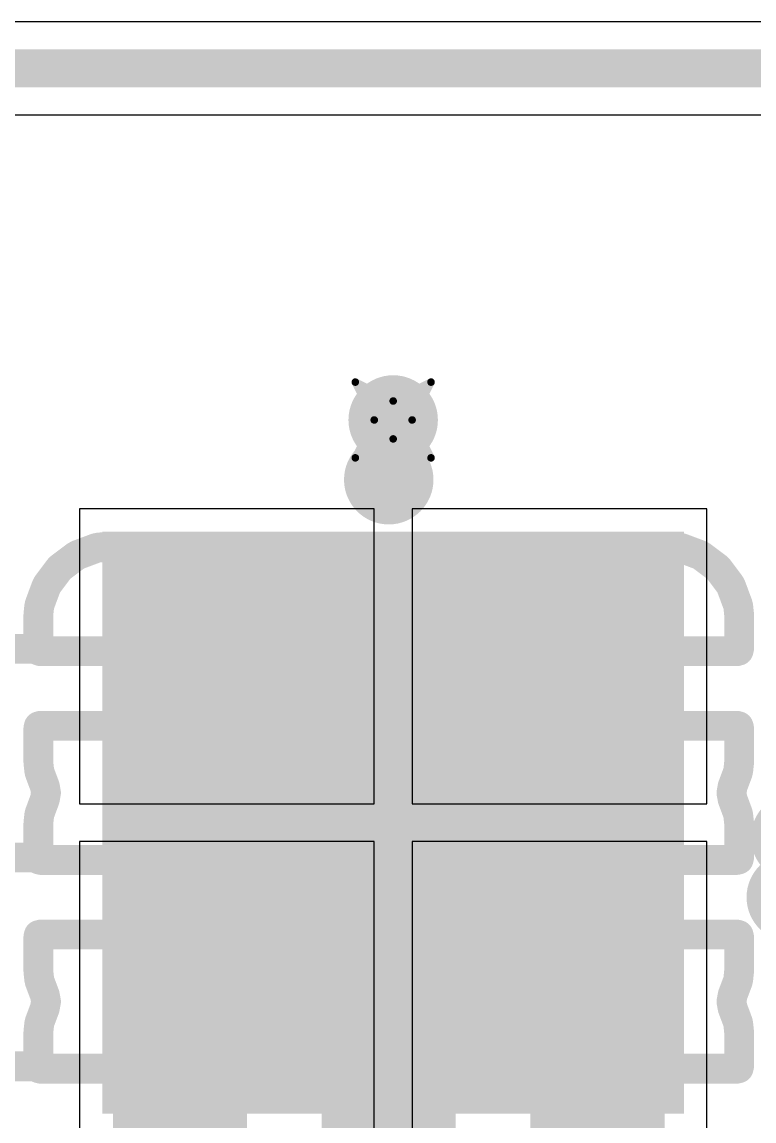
# Model space of a CAD drawing. Header units: inches. Extents: x 0 to 12.4, y -0.6 to 2.2.
# Drawn here: x 1.8924 to 2.0857, y 1.5361 to 1.8262 of the extents above; entities that cross this region are included whole.
import ezdxf

# ---------------------------------------------------------------- set-up
doc = ezdxf.new("R2010")
doc.units = ezdxf.units.IN
doc.header["$MEASUREMENT"] = 0
for name, color, linetype in [('Bottom Layer', 5, 'Continuous'), ('Dimension', 6, 'Continuous'), ('Drill Drawing', 1, 'Continuous'), ('Top Layer', 1, 'Continuous'), ('Top Paste', 8, 'Continuous'), ('Top Solder', 216, 'Continuous'), ('Via Holes', 16, 'Continuous')]:
    doc.layers.add(name, color=color, linetype=linetype)

# ---------------------------------------------------------------- blocks, each defined once
blk = doc.blocks.new('41_SMD_UFL_M______17')
at = {"layer": 'Top Layer'}
blk.add_hatch(color=1, dxfattribs=at).paths.add_polyline_path([(-0.13189, 0.12244), (0.01378, 0.12244), (0.01378, -0.02323), (-0.13189, -0.02323)])
at = {"layer": 'Top Paste'}
blk.add_hatch(color=8, dxfattribs=at).paths.add_polyline_path([(-0.13189, 0.12244), (0.01378, 0.12244), (0.01378, -0.02323), (-0.13189, -0.02323)])
at = {"layer": 'Top Solder'}
blk.add_hatch(color=216, dxfattribs=at).paths.add_polyline_path([(-0.13589, 0.12644), (0.01778, 0.12644), (0.01778, -0.02723), (-0.13589, -0.02723)])

msp = doc.modelspace()

# ---------------------------------------------------------------- hatches: boundary and pattern name
at = {"layer": 'Bottom Layer'}
h = msp.add_hatch(color=5, dxfattribs=at)
edge = h.paths.add_edge_path()
edge.add_arc((1.99044, 1.72116), 0.01181, 0, 360)
h = msp.add_hatch(color=5, dxfattribs=at)
edge = h.paths.add_edge_path()
edge.add_arc((2.09674, 1.61092), 0.01181, 0, 360)
at = {"layer": 'Dimension'}
h = msp.add_hatch(color=6, dxfattribs=at)
edge = h.paths.add_edge_path()
edge.add_arc((1.98927, 1.70539), 0.01181, 0, 360)
for points in [[(1.91643, 1.66799), (1.95186, 1.66799), (1.95186, 1.63256), (1.91643, 1.63256)], [(1.97155, 1.66799), (2.00698, 1.66799), (2.00698, 1.63256), (1.97155, 1.63256)], [(2.02667, 1.66799), (2.0621, 1.66799), (2.0621, 1.63256), (2.02667, 1.63256)], [(1.91643, 1.61287), (1.95186, 1.61287), (1.95186, 1.57744), (1.91643, 1.57744)], [(1.97155, 1.61287), (2.00698, 1.61287), (2.00698, 1.57744), (1.97155, 1.57744)], [(2.02667, 1.61287), (2.0621, 1.61287), (2.0621, 1.57744), (2.02667, 1.57744)], [(1.91643, 1.55775), (1.95186, 1.55775), (1.95186, 1.52232), (1.91643, 1.52232)], [(1.97155, 1.55775), (2.00698, 1.55775), (2.00698, 1.52232), (1.97155, 1.52232)], [(2.02667, 1.55775), (2.0621, 1.55775), (2.0621, 1.52232), (2.02667, 1.52232)], [(2.02667, 1.55775), (2.0621, 1.55775), (2.0621, 1.52232), (2.02667, 1.52232)]]:
    msp.add_hatch(color=6, dxfattribs=at).paths.add_polyline_path(points)
h = msp.add_hatch(color=6, dxfattribs=at)
edge = h.paths.add_edge_path()
edge.add_arc((2.09557, 1.59515), 0.01181, 0, 360)
at = {"layer": 'Top Layer'}
h = msp.add_hatch(color=1, dxfattribs=at)
edge = h.paths.add_edge_path()
edge.add_arc((1.99044, 1.72116), 0.01181, 0, 360)
h = msp.add_hatch(color=1, dxfattribs=at)
edge = h.paths.add_edge_path()
edge.add_arc((2.09674, 1.61092), 0.01181, 0, 360)
at = {"layer": 'Via Holes'}
h = msp.add_hatch(color=7, dxfattribs=at)
edge = h.paths.add_edge_path()
edge.add_arc((1.99044, 1.72116), 0.00591, 0, 360)

# ---------------------------------------------------------------- linework, layer by layer
at = {"layer": 'Bottom Layer'}
for p, q in [((2.137, 1.82624), (1.77137, 1.82624)), ((1.77137, 1.80176), (2.13193, 1.80176))]:
    msp.add_line(p, q, dxfattribs=at)
at = {"layer": 'Bottom Layer', "const_width": 0.01}
msp.add_lwpolyline([(1.757, 1.814), (2.137, 1.814)], dxfattribs=at)
at = {"layer": 'Dimension', "const_width": 0.00787}
for points in [[(1.90265, 1.68226), (1.90662, 1.68523)], [(1.90662, 1.68523), (1.90723, 1.68557)], [(1.90723, 1.68557), (1.91192, 1.68732)], [(1.91192, 1.68732), (1.91251, 1.68745)], [(1.91251, 1.68745), (1.91442, 1.68766)], [(1.91442, 1.68766), (1.91468, 1.68767)], [(1.91468, 1.68767), (1.92366, 1.68767)], [(1.92366, 1.68767), (1.92417, 1.68754)], [(1.92417, 1.68754), (1.92431, 1.68703)], [(1.92431, 1.66076), (1.92431, 1.68703)], [(1.94399, 1.68703), (1.94413, 1.68754)], [(1.94399, 1.66076), (1.94399, 1.68703)], [(1.94413, 1.68754), (1.94463, 1.68767)], [(1.94463, 1.68767), (1.95362, 1.68767)], [(1.95362, 1.68767), (1.95388, 1.68766)], [(1.95388, 1.68766), (1.95579, 1.68745)], [(1.95579, 1.68745), (1.95638, 1.68731)], [(1.95638, 1.68731), (1.96, 1.68596)], [(1.96, 1.68596), (1.96171, 1.68566)], [(1.96171, 1.68566), (1.96341, 1.68596)], [(1.96341, 1.68596), (1.96704, 1.68731)], [(1.96704, 1.68731), (1.96763, 1.68745)], [(1.96763, 1.68745), (1.96954, 1.68766)], [(1.96954, 1.68766), (1.9698, 1.68767)], [(1.9698, 1.68767), (1.97878, 1.68767)], [(1.97878, 1.68767), (1.97929, 1.68754)], [(1.97929, 1.68754), (1.97942, 1.68703)], [(1.97942, 1.66076), (1.97942, 1.68703)], [(1.99911, 1.68703), (1.99924, 1.68754)], [(1.99911, 1.66076), (1.99911, 1.68703)], [(1.99924, 1.68754), (1.99975, 1.68767)], [(1.99975, 1.68767), (2.00874, 1.68767)], [(2.00874, 1.68767), (2.00899, 1.68766)], [(2.00899, 1.68766), (2.01091, 1.68745)], [(2.01091, 1.68745), (2.0115, 1.68731)], [(2.0115, 1.68731), (2.01512, 1.68596)], [(2.01512, 1.68596), (2.01682, 1.68566)], [(2.01682, 1.68566), (2.01853, 1.68596)], [(2.01853, 1.68596), (2.02215, 1.68731)], [(2.02215, 1.68731), (2.02274, 1.68745)], [(2.02274, 1.68745), (2.02466, 1.68766)], [(2.02466, 1.68766), (2.02491, 1.68767)], [(2.02491, 1.68767), (2.0339, 1.68767)], [(2.0339, 1.68767), (2.03441, 1.68754)], [(2.03441, 1.68754), (2.03454, 1.68703)], [(2.03454, 1.66076), (2.03454, 1.68703)], [(2.05423, 1.68703), (2.05436, 1.68754)], [(2.05423, 1.66076), (2.05423, 1.68703)], [(2.05436, 1.68754), (2.05487, 1.68767)], [(2.05487, 1.68767), (2.06385, 1.68767)], [(2.06385, 1.68767), (2.06411, 1.68766)], [(2.06411, 1.68766), (2.06602, 1.68745)], [(2.06602, 1.68745), (2.06661, 1.68732)], [(2.06661, 1.68732), (2.0713, 1.68557)], [(2.0713, 1.68557), (2.07191, 1.68523)], [(2.07191, 1.68523), (2.07588, 1.68226)], [(1.90216, 1.68177), (1.90265, 1.68226)], [(2.07588, 1.68226), (2.07637, 1.68177)], [(1.89919, 1.6778), (1.90216, 1.68177)], [(2.07637, 1.68177), (2.07935, 1.6778)], [(1.8971, 1.6725), (1.89885, 1.67719)], [(1.89885, 1.67719), (1.89919, 1.6778)], [(2.07935, 1.6778), (2.07968, 1.67719)], [(2.07968, 1.67719), (2.08143, 1.6725)], [(1.89676, 1.67), (1.89697, 1.67191)], [(1.89697, 1.67191), (1.8971, 1.6725)], [(2.08143, 1.6725), (2.08157, 1.67191)], [(2.08157, 1.67191), (2.08177, 1.67)], [(1.89675, 1.66974), (1.89676, 1.67)], [(1.89675, 1.66076), (1.89675, 1.66974)], [(2.08177, 1.67), (2.08179, 1.66974)], [(2.08179, 1.66076), (2.08179, 1.66974)], [(1.85149, 1.66076), (1.89675, 1.66076)], [(1.85149, 1.66076), (1.89675, 1.66076)], [(1.89675, 1.66076), (1.89688, 1.66025)], [(1.89688, 1.66025), (1.89739, 1.66011)], [(1.89739, 1.66011), (1.92366, 1.66011)], [(1.92366, 1.66011), (1.92417, 1.66025)], [(1.92417, 1.66025), (1.92431, 1.66076)], [(1.92431, 1.66076), (1.94399, 1.66076)], [(1.92431, 1.66076), (1.94399, 1.66076)], [(1.94399, 1.66076), (1.94413, 1.66025)], [(1.94413, 1.66025), (1.94463, 1.66011)], [(1.94463, 1.66011), (1.97878, 1.66011)], [(1.97878, 1.66011), (1.97929, 1.66025)], [(1.97929, 1.66025), (1.97942, 1.66076)], [(1.97942, 1.66076), (1.99911, 1.66076)], [(1.97942, 1.66076), (1.99911, 1.66076)], [(1.99911, 1.66076), (1.99924, 1.66025)], [(1.99924, 1.66025), (1.99975, 1.66011)], [(1.99975, 1.66011), (2.0339, 1.66011)], [(2.0339, 1.66011), (2.03441, 1.66025)], [(2.03441, 1.66025), (2.03454, 1.66076)], [(2.03454, 1.66076), (2.05423, 1.66076)], [(2.03454, 1.66076), (2.05423, 1.66076)], [(2.05423, 1.66076), (2.05436, 1.66025)], [(2.05436, 1.66025), (2.05487, 1.66011)], [(2.05487, 1.66011), (2.08114, 1.66011)], [(2.08114, 1.66011), (2.08165, 1.66025)], [(2.08165, 1.66025), (2.08179, 1.66076)], [(1.89675, 1.63979), (1.89688, 1.64029)], [(1.89675, 1.6308), (1.89675, 1.63979)], [(1.89688, 1.64029), (1.89739, 1.64043)], [(1.89739, 1.64043), (1.92366, 1.64043)], [(1.92366, 1.64043), (1.92417, 1.64029)], [(1.92417, 1.64029), (1.92431, 1.63979)], [(1.92431, 1.60564), (1.92431, 1.63979)], [(1.94399, 1.63979), (1.94413, 1.64029)], [(1.94399, 1.60564), (1.94399, 1.63979)], [(1.94413, 1.64029), (1.94463, 1.64043)], [(1.94463, 1.64043), (1.97878, 1.64043)], [(1.97878, 1.64043), (1.97929, 1.64029)], [(1.97929, 1.64029), (1.97942, 1.63979)], [(1.97942, 1.60564), (1.97942, 1.63979)], [(1.99911, 1.63979), (1.99924, 1.64029)], [(1.99911, 1.60564), (1.99911, 1.63979)], [(1.99924, 1.64029), (1.99975, 1.64043)], [(1.99975, 1.64043), (2.0339, 1.64043)], [(2.0339, 1.64043), (2.03441, 1.64029)], [(2.03441, 1.64029), (2.03454, 1.63979)], [(2.03454, 1.60564), (2.03454, 1.63979)], [(2.05423, 1.63979), (2.05436, 1.64029)], [(2.05423, 1.60564), (2.05423, 1.63979)], [(2.05436, 1.64029), (2.05487, 1.64043)], [(2.05487, 1.64043), (2.08114, 1.64043)], [(2.08114, 1.64043), (2.08165, 1.64029)], [(2.08165, 1.64029), (2.08179, 1.63979)], [(2.08179, 1.6308), (2.08179, 1.63979)], [(1.89675, 1.6308), (1.89676, 1.63054)], [(1.89676, 1.63054), (1.89697, 1.62863)], [(2.08157, 1.62863), (2.08177, 1.63054)], [(2.08177, 1.63054), (2.08179, 1.6308)], [(1.89697, 1.62863), (1.8971, 1.62804)], [(1.8971, 1.62804), (1.89846, 1.62442)], [(2.08008, 1.62442), (2.08143, 1.62804)], [(2.08143, 1.62804), (2.08157, 1.62863)], [(1.89846, 1.62442), (1.89876, 1.62271)], [(2.07977, 1.62271), (2.08008, 1.62442)], [(1.89711, 1.61738), (1.89846, 1.62101)], [(1.89846, 1.62101), (1.89876, 1.62271)], [(2.07977, 1.62271), (2.08008, 1.62101)], [(2.08008, 1.62101), (2.08143, 1.61738)], [(1.89676, 1.61488), (1.89697, 1.61679)], [(1.89697, 1.61679), (1.89711, 1.61738)], [(2.08143, 1.61738), (2.08157, 1.61679)], [(2.08157, 1.61679), (2.08177, 1.61488)], [(1.89675, 1.61462), (1.89676, 1.61488)], [(1.89675, 1.60564), (1.89675, 1.61462)], [(2.08177, 1.61488), (2.08179, 1.61462)], [(2.08179, 1.60564), (2.08179, 1.61462)], [(1.85149, 1.60564), (1.89675, 1.60564)], [(1.85149, 1.60564), (1.89675, 1.60564)], [(1.89675, 1.60564), (1.89688, 1.60513)], [(1.89688, 1.60513), (1.89739, 1.605)], [(1.89739, 1.605), (1.92366, 1.605)], [(1.92366, 1.605), (1.92417, 1.60513)], [(1.92417, 1.60513), (1.92431, 1.60564)], [(1.92431, 1.60564), (1.94399, 1.60564)], [(1.92431, 1.60564), (1.94399, 1.60564)], [(1.94399, 1.60564), (1.94413, 1.60513)], [(1.94413, 1.60513), (1.94463, 1.605)], [(1.94463, 1.605), (1.97878, 1.605)], [(1.97878, 1.605), (1.97929, 1.60513)], [(1.97929, 1.60513), (1.97942, 1.60564)], [(1.97942, 1.60564), (1.99911, 1.60564)], [(1.97942, 1.60564), (1.99911, 1.60564)], [(1.99911, 1.60564), (1.99924, 1.60513)], [(1.99924, 1.60513), (1.99975, 1.605)], [(1.99975, 1.605), (2.0339, 1.605)], [(2.0339, 1.605), (2.03441, 1.60513)], [(2.03441, 1.60513), (2.03454, 1.60564)], [(2.03454, 1.60564), (2.05423, 1.60564)], [(2.03454, 1.60564), (2.05423, 1.60564)], [(2.05423, 1.60564), (2.05436, 1.60513)], [(2.05436, 1.60513), (2.05487, 1.605)], [(2.05487, 1.605), (2.08114, 1.605)], [(2.08114, 1.605), (2.08165, 1.60513)], [(2.08165, 1.60513), (2.08179, 1.60564)], [(1.89675, 1.58467), (1.89688, 1.58518)], [(1.89675, 1.57568), (1.89675, 1.58467)], [(1.89688, 1.58518), (1.89739, 1.58531)], [(1.89739, 1.58531), (1.92366, 1.58531)], [(1.92366, 1.58531), (1.92417, 1.58518)], [(1.92417, 1.58518), (1.92431, 1.58467)], [(1.92431, 1.55052), (1.92431, 1.58467)], [(1.94399, 1.58467), (1.94413, 1.58518)], [(1.94399, 1.55052), (1.94399, 1.58467)], [(1.94413, 1.58518), (1.94463, 1.58531)], [(1.94463, 1.58531), (1.97878, 1.58531)], [(1.97878, 1.58531), (1.97929, 1.58518)], [(1.97929, 1.58518), (1.97942, 1.58467)], [(1.97942, 1.55052), (1.97942, 1.58467)], [(1.99911, 1.58467), (1.99924, 1.58518)], [(1.99911, 1.55052), (1.99911, 1.58467)], [(1.99924, 1.58518), (1.99975, 1.58531)], [(1.99975, 1.58531), (2.0339, 1.58531)], [(2.0339, 1.58531), (2.03441, 1.58518)], [(2.03441, 1.58518), (2.03454, 1.58467)], [(2.03454, 1.55052), (2.03454, 1.58467)], [(2.05423, 1.58467), (2.05436, 1.58518)], [(2.05423, 1.55052), (2.05423, 1.58467)], [(2.05436, 1.58518), (2.05487, 1.58531)], [(2.05487, 1.58531), (2.08114, 1.58531)], [(2.08114, 1.58531), (2.08165, 1.58518)], [(2.08165, 1.58518), (2.08179, 1.58467)], [(2.08179, 1.57568), (2.08179, 1.58467)], [(1.89675, 1.57568), (1.89676, 1.57543)], [(1.89676, 1.57543), (1.89697, 1.57351)], [(2.08157, 1.57351), (2.08177, 1.57543)], [(2.08177, 1.57543), (2.08179, 1.57568)], [(1.89697, 1.57351), (1.8971, 1.57292)], [(1.8971, 1.57292), (1.89846, 1.5693)], [(2.08008, 1.5693), (2.08143, 1.57292)], [(2.08143, 1.57292), (2.08157, 1.57351)], [(1.89846, 1.5693), (1.89876, 1.5676)], [(2.07977, 1.5676), (2.08008, 1.5693)], [(1.89711, 1.56227), (1.89846, 1.56589)], [(1.89846, 1.56589), (1.89876, 1.5676)], [(2.07977, 1.5676), (2.08008, 1.56589)], [(2.08008, 1.56589), (2.08143, 1.56227)], [(1.89676, 1.55976), (1.89697, 1.56168)], [(1.89697, 1.56168), (1.89711, 1.56227)], [(2.08143, 1.56227), (2.08157, 1.56168)], [(2.08157, 1.56168), (2.08177, 1.55976)], [(1.89675, 1.55951), (1.89676, 1.55976)], [(1.89675, 1.55052), (1.89675, 1.55951)], [(2.08177, 1.55976), (2.08179, 1.55951)], [(2.08179, 1.55052), (2.08179, 1.55951)], [(1.85149, 1.55052), (1.89675, 1.55052)], [(1.85149, 1.55052), (1.89675, 1.55052)], [(1.89675, 1.55052), (1.89688, 1.55001)], [(1.89688, 1.55001), (1.89739, 1.54988)], [(1.89739, 1.54988), (1.92366, 1.54988)], [(1.92366, 1.54988), (1.92417, 1.55001)], [(1.92417, 1.55001), (1.92431, 1.55052)], [(1.92431, 1.55052), (1.94399, 1.55052)], [(1.92431, 1.55052), (1.94399, 1.55052)], [(1.94399, 1.55052), (1.94413, 1.55001)], [(1.94413, 1.55001), (1.94463, 1.54988)], [(1.94463, 1.54988), (1.97878, 1.54988)], [(1.97878, 1.54988), (1.97929, 1.55001)], [(1.97929, 1.55001), (1.97942, 1.55052)], [(1.97942, 1.55052), (1.99911, 1.55052)], [(1.97942, 1.55052), (1.99911, 1.55052)], [(1.99911, 1.55052), (1.99924, 1.55001)], [(1.99924, 1.55001), (1.99975, 1.54988)], [(1.99975, 1.54988), (2.0339, 1.54988)], [(2.0339, 1.54988), (2.03441, 1.55001)], [(2.03441, 1.55001), (2.03454, 1.55052)], [(2.03454, 1.55052), (2.05423, 1.55052)], [(2.03454, 1.55052), (2.05423, 1.55052)], [(2.05423, 1.55052), (2.05436, 1.55001)], [(2.05436, 1.55001), (2.05487, 1.54988)], [(2.05487, 1.54988), (2.08114, 1.54988)], [(2.08114, 1.54988), (2.08165, 1.55001)], [(2.08165, 1.55001), (2.08179, 1.55052)]]:
    msp.add_lwpolyline(points, dxfattribs=at)
at = {"layer": 'Dimension', "const_width": 0.00394}
for points in [[(1.90465, 1.68523, 1), (1.90859, 1.68523, 1)], [(1.90465, 1.68523, 1), (1.90859, 1.68523, 1)], [(1.90526, 1.68557, 1), (1.9092, 1.68557, 1)], [(1.90526, 1.68557, 1), (1.9092, 1.68557, 1)], [(1.90995, 1.68732, 1), (1.91389, 1.68732, 1)], [(1.90995, 1.68732, 1), (1.91389, 1.68732, 1)], [(1.91054, 1.68745, 1), (1.91448, 1.68745, 1)], [(1.91054, 1.68745, 1), (1.91448, 1.68745, 1)], [(1.91245, 1.68766, 1), (1.91639, 1.68766, 1)], [(1.91245, 1.68766, 1), (1.91639, 1.68766, 1)], [(1.91271, 1.68767, 1), (1.91665, 1.68767, 1)], [(1.91271, 1.68767, 1), (1.91665, 1.68767, 1)], [(1.92169, 1.68767, 1), (1.92563, 1.68767, 1)], [(1.92169, 1.68767, 1), (1.92563, 1.68767, 1)], [(1.9222, 1.68754, 1), (1.92614, 1.68754, 1)], [(1.9222, 1.68754, 1), (1.92614, 1.68754, 1)], [(1.92234, 1.68703, 1), (1.92627, 1.68703, 1)], [(1.92234, 1.68703, 1), (1.92627, 1.68703, 1)], [(1.94202, 1.68703, 1), (1.94596, 1.68703, 1)], [(1.94202, 1.68703, 1), (1.94596, 1.68703, 1)], [(1.94216, 1.68754, 1), (1.94609, 1.68754, 1)], [(1.94216, 1.68754, 1), (1.94609, 1.68754, 1)], [(1.94266, 1.68767, 1), (1.9466, 1.68767, 1)], [(1.94266, 1.68767, 1), (1.9466, 1.68767, 1)], [(1.95165, 1.68767, 1), (1.95559, 1.68767, 1)], [(1.95165, 1.68767, 1), (1.95559, 1.68767, 1)], [(1.95191, 1.68766, 1), (1.95585, 1.68766, 1)], [(1.95191, 1.68766, 1), (1.95585, 1.68766, 1)], [(1.95382, 1.68745, 1), (1.95776, 1.68745, 1)], [(1.95382, 1.68745, 1), (1.95776, 1.68745, 1)], [(1.95441, 1.68731, 1), (1.95835, 1.68731, 1)], [(1.95441, 1.68731, 1), (1.95835, 1.68731, 1)], [(1.95803, 1.68596, 1), (1.96197, 1.68596, 1)], [(1.95803, 1.68596, 1), (1.96197, 1.68596, 1)], [(1.95974, 1.68566, 1), (1.96368, 1.68566, 1)], [(1.95974, 1.68566, 1), (1.96368, 1.68566, 1)], [(1.96144, 1.68596, 1), (1.96538, 1.68596, 1)], [(1.96144, 1.68596, 1), (1.96538, 1.68596, 1)], [(1.96507, 1.68731, 1), (1.969, 1.68731, 1)], [(1.96507, 1.68731, 1), (1.969, 1.68731, 1)], [(1.96566, 1.68745, 1), (1.96959, 1.68745, 1)], [(1.96566, 1.68745, 1), (1.96959, 1.68745, 1)], [(1.96757, 1.68766, 1), (1.97151, 1.68766, 1)], [(1.96757, 1.68766, 1), (1.97151, 1.68766, 1)], [(1.96783, 1.68767, 1), (1.97177, 1.68767, 1)], [(1.96783, 1.68767, 1), (1.97177, 1.68767, 1)], [(1.97681, 1.68767, 1), (1.98075, 1.68767, 1)], [(1.97681, 1.68767, 1), (1.98075, 1.68767, 1)], [(1.97732, 1.68754, 1), (1.98126, 1.68754, 1)], [(1.97732, 1.68754, 1), (1.98126, 1.68754, 1)], [(1.97745, 1.68703, 1), (1.98139, 1.68703, 1)], [(1.97745, 1.68703, 1), (1.98139, 1.68703, 1)], [(1.99714, 1.68703, 1), (2.00108, 1.68703, 1)], [(1.99714, 1.68703, 1), (2.00108, 1.68703, 1)], [(1.99728, 1.68754, 1), (2.00121, 1.68754, 1)], [(1.99728, 1.68754, 1), (2.00121, 1.68754, 1)], [(1.99778, 1.68767, 1), (2.00172, 1.68767, 1)], [(1.99778, 1.68767, 1), (2.00172, 1.68767, 1)], [(2.00677, 1.68767, 1), (2.0107, 1.68767, 1)], [(2.00677, 1.68767, 1), (2.0107, 1.68767, 1)], [(2.00703, 1.68766, 1), (2.01096, 1.68766, 1)], [(2.00703, 1.68766, 1), (2.01096, 1.68766, 1)], [(2.00894, 1.68745, 1), (2.01287, 1.68745, 1)], [(2.00894, 1.68745, 1), (2.01287, 1.68745, 1)], [(2.00953, 1.68731, 1), (2.01346, 1.68731, 1)], [(2.00953, 1.68731, 1), (2.01346, 1.68731, 1)], [(2.01315, 1.68596, 1), (2.01709, 1.68596, 1)], [(2.01315, 1.68596, 1), (2.01709, 1.68596, 1)], [(2.01486, 1.68566, 1), (2.01879, 1.68566, 1)], [(2.01486, 1.68566, 1), (2.01879, 1.68566, 1)], [(2.01656, 1.68596, 1), (2.0205, 1.68596, 1)], [(2.01656, 1.68596, 1), (2.0205, 1.68596, 1)], [(2.02019, 1.68731, 1), (2.02412, 1.68731, 1)], [(2.02019, 1.68731, 1), (2.02412, 1.68731, 1)], [(2.02077, 1.68745, 1), (2.02471, 1.68745, 1)], [(2.02077, 1.68745, 1), (2.02471, 1.68745, 1)], [(2.02269, 1.68766, 1), (2.02662, 1.68766, 1)], [(2.02269, 1.68766, 1), (2.02662, 1.68766, 1)], [(2.02295, 1.68767, 1), (2.02688, 1.68767, 1)], [(2.02295, 1.68767, 1), (2.02688, 1.68767, 1)], [(2.03193, 1.68767, 1), (2.03587, 1.68767, 1)], [(2.03193, 1.68767, 1), (2.03587, 1.68767, 1)], [(2.03244, 1.68754, 1), (2.03637, 1.68754, 1)], [(2.03244, 1.68754, 1), (2.03637, 1.68754, 1)], [(2.03257, 1.68703, 1), (2.03651, 1.68703, 1)], [(2.03257, 1.68703, 1), (2.03651, 1.68703, 1)], [(2.05226, 1.68703, 1), (2.0562, 1.68703, 1)], [(2.05226, 1.68703, 1), (2.0562, 1.68703, 1)], [(2.05239, 1.68754, 1), (2.05633, 1.68754, 1)], [(2.05239, 1.68754, 1), (2.05633, 1.68754, 1)], [(2.0529, 1.68767, 1), (2.05684, 1.68767, 1)], [(2.0529, 1.68767, 1), (2.05684, 1.68767, 1)], [(2.06188, 1.68767, 1), (2.06582, 1.68767, 1)], [(2.06188, 1.68767, 1), (2.06582, 1.68767, 1)], [(2.06214, 1.68766, 1), (2.06608, 1.68766, 1)], [(2.06214, 1.68766, 1), (2.06608, 1.68766, 1)], [(2.06406, 1.68745, 1), (2.06799, 1.68745, 1)], [(2.06406, 1.68745, 1), (2.06799, 1.68745, 1)], [(2.06465, 1.68732, 1), (2.06858, 1.68732, 1)], [(2.06465, 1.68732, 1), (2.06858, 1.68732, 1)], [(2.06934, 1.68557, 1), (2.07327, 1.68557, 1)], [(2.06934, 1.68557, 1), (2.07327, 1.68557, 1)], [(2.06994, 1.68523, 1), (2.07388, 1.68523, 1)], [(2.06994, 1.68523, 1), (2.07388, 1.68523, 1)], [(1.90068, 1.68226, 1), (1.90462, 1.68226, 1)], [(1.90068, 1.68226, 1), (1.90462, 1.68226, 1)], [(2.07392, 1.68226, 1), (2.07785, 1.68226, 1)], [(2.07392, 1.68226, 1), (2.07785, 1.68226, 1)], [(1.90019, 1.68177, 1), (1.90413, 1.68177, 1)], [(1.90019, 1.68177, 1), (1.90413, 1.68177, 1)], [(2.0744, 1.68177, 1), (2.07834, 1.68177, 1)], [(2.0744, 1.68177, 1), (2.07834, 1.68177, 1)], [(1.89689, 1.67719, 1), (1.90082, 1.67719, 1)], [(1.89689, 1.67719, 1), (1.90082, 1.67719, 1)], [(1.89722, 1.6778, 1), (1.90115, 1.6778, 1)], [(1.89722, 1.6778, 1), (1.90115, 1.6778, 1)], [(2.07738, 1.6778, 1), (2.08131, 1.6778, 1)], [(2.07738, 1.6778, 1), (2.08131, 1.6778, 1)], [(2.07771, 1.67719, 1), (2.08165, 1.67719, 1)], [(2.07771, 1.67719, 1), (2.08165, 1.67719, 1)], [(1.895, 1.67191, 1), (1.89893, 1.67191, 1)], [(1.895, 1.67191, 1), (1.89893, 1.67191, 1)], [(1.89514, 1.6725, 1), (1.89907, 1.6725, 1)], [(1.89514, 1.6725, 1), (1.89907, 1.6725, 1)], [(2.07946, 1.6725, 1), (2.0834, 1.6725, 1)], [(2.07946, 1.6725, 1), (2.0834, 1.6725, 1)], [(2.0796, 1.67191, 1), (2.08353, 1.67191, 1)], [(2.0796, 1.67191, 1), (2.08353, 1.67191, 1)], [(1.89478, 1.66974, 1), (1.89871, 1.66974, 1)], [(1.89478, 1.66974, 1), (1.89871, 1.66974, 1)], [(1.89479, 1.67, 1), (1.89873, 1.67, 1)], [(1.89479, 1.67, 1), (1.89873, 1.67, 1)], [(2.0798, 1.67, 1), (2.08374, 1.67, 1)], [(2.0798, 1.67, 1), (2.08374, 1.67, 1)], [(2.07982, 1.66974, 1), (2.08375, 1.66974, 1)], [(2.07982, 1.66974, 1), (2.08375, 1.66974, 1)], [(1.89478, 1.66076, 1), (1.89871, 1.66076, 1)], [(1.89478, 1.66076, 1), (1.89871, 1.66076, 1)], [(1.89478, 1.66076, 1), (1.89871, 1.66076, 1)], [(1.89478, 1.66076, 1), (1.89871, 1.66076, 1)], [(1.89491, 1.66025, 1), (1.89885, 1.66025, 1)], [(1.89491, 1.66025, 1), (1.89885, 1.66025, 1)], [(1.89542, 1.66011, 1), (1.89936, 1.66011, 1)], [(1.89542, 1.66011, 1), (1.89936, 1.66011, 1)], [(1.92169, 1.66011, 1), (1.92563, 1.66011, 1)], [(1.92169, 1.66011, 1), (1.92563, 1.66011, 1)], [(1.9222, 1.66025, 1), (1.92614, 1.66025, 1)], [(1.9222, 1.66025, 1), (1.92614, 1.66025, 1)], [(1.92234, 1.66076, 1), (1.92627, 1.66076, 1)], [(1.92234, 1.66076, 1), (1.92627, 1.66076, 1)], [(1.92234, 1.66076, 1), (1.92627, 1.66076, 1)], [(1.92234, 1.66076, 1), (1.92627, 1.66076, 1)], [(1.94202, 1.66076, 1), (1.94596, 1.66076, 1)], [(1.94202, 1.66076, 1), (1.94596, 1.66076, 1)], [(1.94202, 1.66076, 1), (1.94596, 1.66076, 1)], [(1.94202, 1.66076, 1), (1.94596, 1.66076, 1)], [(1.94216, 1.66025, 1), (1.94609, 1.66025, 1)], [(1.94216, 1.66025, 1), (1.94609, 1.66025, 1)], [(1.94266, 1.66011, 1), (1.9466, 1.66011, 1)], [(1.94266, 1.66011, 1), (1.9466, 1.66011, 1)], [(1.97681, 1.66011, 1), (1.98075, 1.66011, 1)], [(1.97681, 1.66011, 1), (1.98075, 1.66011, 1)], [(1.97732, 1.66025, 1), (1.98126, 1.66025, 1)], [(1.97732, 1.66025, 1), (1.98126, 1.66025, 1)], [(1.97745, 1.66076, 1), (1.98139, 1.66076, 1)], [(1.97745, 1.66076, 1), (1.98139, 1.66076, 1)], [(1.97745, 1.66076, 1), (1.98139, 1.66076, 1)], [(1.97745, 1.66076, 1), (1.98139, 1.66076, 1)], [(1.99714, 1.66076, 1), (2.00108, 1.66076, 1)], [(1.99714, 1.66076, 1), (2.00108, 1.66076, 1)], [(1.99714, 1.66076, 1), (2.00108, 1.66076, 1)], [(1.99714, 1.66076, 1), (2.00108, 1.66076, 1)], [(1.99728, 1.66025, 1), (2.00121, 1.66025, 1)], [(1.99728, 1.66025, 1), (2.00121, 1.66025, 1)], [(1.99778, 1.66011, 1), (2.00172, 1.66011, 1)], [(1.99778, 1.66011, 1), (2.00172, 1.66011, 1)], [(2.03193, 1.66011, 1), (2.03587, 1.66011, 1)], [(2.03193, 1.66011, 1), (2.03587, 1.66011, 1)], [(2.03244, 1.66025, 1), (2.03637, 1.66025, 1)], [(2.03244, 1.66025, 1), (2.03637, 1.66025, 1)], [(2.03257, 1.66076, 1), (2.03651, 1.66076, 1)], [(2.03257, 1.66076, 1), (2.03651, 1.66076, 1)], [(2.03257, 1.66076, 1), (2.03651, 1.66076, 1)], [(2.03257, 1.66076, 1), (2.03651, 1.66076, 1)], [(2.05226, 1.66076, 1), (2.0562, 1.66076, 1)], [(2.05226, 1.66076, 1), (2.0562, 1.66076, 1)], [(2.05226, 1.66076, 1), (2.0562, 1.66076, 1)], [(2.05226, 1.66076, 1), (2.0562, 1.66076, 1)], [(2.05239, 1.66025, 1), (2.05633, 1.66025, 1)], [(2.05239, 1.66025, 1), (2.05633, 1.66025, 1)], [(2.0529, 1.66011, 1), (2.05684, 1.66011, 1)], [(2.0529, 1.66011, 1), (2.05684, 1.66011, 1)], [(2.07917, 1.66011, 1), (2.08311, 1.66011, 1)], [(2.07917, 1.66011, 1), (2.08311, 1.66011, 1)], [(2.07968, 1.66025, 1), (2.08362, 1.66025, 1)], [(2.07968, 1.66025, 1), (2.08362, 1.66025, 1)], [(2.07982, 1.66076, 1), (2.08375, 1.66076, 1)], [(2.07982, 1.66076, 1), (2.08375, 1.66076, 1)], [(1.89478, 1.63979, 1), (1.89871, 1.63979, 1)], [(1.89478, 1.63979, 1), (1.89871, 1.63979, 1)], [(1.89491, 1.64029, 1), (1.89885, 1.64029, 1)], [(1.89491, 1.64029, 1), (1.89885, 1.64029, 1)], [(1.89542, 1.64043, 1), (1.89936, 1.64043, 1)], [(1.89542, 1.64043, 1), (1.89936, 1.64043, 1)], [(1.92169, 1.64043, 1), (1.92563, 1.64043, 1)], [(1.92169, 1.64043, 1), (1.92563, 1.64043, 1)], [(1.9222, 1.64029, 1), (1.92614, 1.64029, 1)], [(1.9222, 1.64029, 1), (1.92614, 1.64029, 1)], [(1.92234, 1.63979, 1), (1.92627, 1.63979, 1)], [(1.92234, 1.63979, 1), (1.92627, 1.63979, 1)], [(1.94202, 1.63979, 1), (1.94596, 1.63979, 1)], [(1.94202, 1.63979, 1), (1.94596, 1.63979, 1)], [(1.94216, 1.64029, 1), (1.94609, 1.64029, 1)], [(1.94216, 1.64029, 1), (1.94609, 1.64029, 1)], [(1.94266, 1.64043, 1), (1.9466, 1.64043, 1)], [(1.94266, 1.64043, 1), (1.9466, 1.64043, 1)], [(1.97681, 1.64043, 1), (1.98075, 1.64043, 1)], [(1.97681, 1.64043, 1), (1.98075, 1.64043, 1)], [(1.97732, 1.64029, 1), (1.98126, 1.64029, 1)], [(1.97732, 1.64029, 1), (1.98126, 1.64029, 1)], [(1.97745, 1.63979, 1), (1.98139, 1.63979, 1)], [(1.97745, 1.63979, 1), (1.98139, 1.63979, 1)], [(1.99714, 1.63979, 1), (2.00108, 1.63979, 1)], [(1.99714, 1.63979, 1), (2.00108, 1.63979, 1)], [(1.99728, 1.64029, 1), (2.00121, 1.64029, 1)], [(1.99728, 1.64029, 1), (2.00121, 1.64029, 1)], [(1.99778, 1.64043, 1), (2.00172, 1.64043, 1)], [(1.99778, 1.64043, 1), (2.00172, 1.64043, 1)], [(2.03193, 1.64043, 1), (2.03587, 1.64043, 1)], [(2.03193, 1.64043, 1), (2.03587, 1.64043, 1)], [(2.03244, 1.64029, 1), (2.03637, 1.64029, 1)], [(2.03244, 1.64029, 1), (2.03637, 1.64029, 1)], [(2.03257, 1.63979, 1), (2.03651, 1.63979, 1)], [(2.03257, 1.63979, 1), (2.03651, 1.63979, 1)], [(2.05226, 1.63979, 1), (2.0562, 1.63979, 1)], [(2.05226, 1.63979, 1), (2.0562, 1.63979, 1)], [(2.05239, 1.64029, 1), (2.05633, 1.64029, 1)], [(2.05239, 1.64029, 1), (2.05633, 1.64029, 1)], [(2.0529, 1.64043, 1), (2.05684, 1.64043, 1)], [(2.0529, 1.64043, 1), (2.05684, 1.64043, 1)], [(2.07917, 1.64043, 1), (2.08311, 1.64043, 1)], [(2.07917, 1.64043, 1), (2.08311, 1.64043, 1)], [(2.07968, 1.64029, 1), (2.08362, 1.64029, 1)], [(2.07968, 1.64029, 1), (2.08362, 1.64029, 1)], [(2.07982, 1.63979, 1), (2.08375, 1.63979, 1)], [(2.07982, 1.63979, 1), (2.08375, 1.63979, 1)], [(1.89478, 1.6308, 1), (1.89871, 1.6308, 1)], [(1.89478, 1.6308, 1), (1.89871, 1.6308, 1)], [(1.89479, 1.63054, 1), (1.89873, 1.63054, 1)], [(1.89479, 1.63054, 1), (1.89873, 1.63054, 1)], [(2.0798, 1.63054, 1), (2.08374, 1.63054, 1)], [(2.0798, 1.63054, 1), (2.08374, 1.63054, 1)], [(2.07982, 1.6308, 1), (2.08375, 1.6308, 1)], [(2.07982, 1.6308, 1), (2.08375, 1.6308, 1)], [(1.895, 1.62863, 1), (1.89893, 1.62863, 1)], [(1.895, 1.62863, 1), (1.89893, 1.62863, 1)], [(1.89514, 1.62804, 1), (1.89907, 1.62804, 1)], [(1.89514, 1.62804, 1), (1.89907, 1.62804, 1)], [(2.07946, 1.62804, 1), (2.0834, 1.62804, 1)], [(2.07946, 1.62804, 1), (2.0834, 1.62804, 1)], [(2.0796, 1.62863, 1), (2.08353, 1.62863, 1)], [(2.0796, 1.62863, 1), (2.08353, 1.62863, 1)], [(1.89649, 1.62442, 1), (1.90042, 1.62442, 1)], [(1.89649, 1.62442, 1), (1.90042, 1.62442, 1)], [(2.07811, 1.62442, 1), (2.08204, 1.62442, 1)], [(2.07811, 1.62442, 1), (2.08204, 1.62442, 1)], [(1.89649, 1.62101, 1), (1.90042, 1.62101, 1)], [(1.89649, 1.62101, 1), (1.90042, 1.62101, 1)], [(1.8968, 1.62271, 1), (1.90073, 1.62271, 1)], [(1.8968, 1.62271, 1), (1.90073, 1.62271, 1)], [(2.0778, 1.62271, 1), (2.08174, 1.62271, 1)], [(2.0778, 1.62271, 1), (2.08174, 1.62271, 1)], [(2.07811, 1.62101, 1), (2.08204, 1.62101, 1)], [(2.07811, 1.62101, 1), (2.08204, 1.62101, 1)], [(1.895, 1.61679, 1), (1.89893, 1.61679, 1)], [(1.895, 1.61679, 1), (1.89893, 1.61679, 1)], [(1.89514, 1.61738, 1), (1.89907, 1.61738, 1)], [(1.89514, 1.61738, 1), (1.89907, 1.61738, 1)], [(2.07946, 1.61738, 1), (2.0834, 1.61738, 1)], [(2.07946, 1.61738, 1), (2.0834, 1.61738, 1)], [(2.0796, 1.61679, 1), (2.08353, 1.61679, 1)], [(2.0796, 1.61679, 1), (2.08353, 1.61679, 1)], [(1.89478, 1.61462, 1), (1.89871, 1.61462, 1)], [(1.89478, 1.61462, 1), (1.89871, 1.61462, 1)], [(1.89479, 1.61488, 1), (1.89873, 1.61488, 1)], [(1.89479, 1.61488, 1), (1.89873, 1.61488, 1)], [(2.0798, 1.61488, 1), (2.08374, 1.61488, 1)], [(2.0798, 1.61488, 1), (2.08374, 1.61488, 1)], [(2.07982, 1.61462, 1), (2.08375, 1.61462, 1)], [(2.07982, 1.61462, 1), (2.08375, 1.61462, 1)], [(1.89478, 1.60564, 1), (1.89871, 1.60564, 1)], [(1.89478, 1.60564, 1), (1.89871, 1.60564, 1)], [(1.89478, 1.60564, 1), (1.89871, 1.60564, 1)], [(1.89478, 1.60564, 1), (1.89871, 1.60564, 1)], [(1.89491, 1.60513, 1), (1.89885, 1.60513, 1)], [(1.89491, 1.60513, 1), (1.89885, 1.60513, 1)], [(1.89542, 1.605, 1), (1.89936, 1.605, 1)], [(1.89542, 1.605, 1), (1.89936, 1.605, 1)], [(1.92169, 1.605, 1), (1.92563, 1.605, 1)], [(1.92169, 1.605, 1), (1.92563, 1.605, 1)], [(1.9222, 1.60513, 1), (1.92614, 1.60513, 1)], [(1.9222, 1.60513, 1), (1.92614, 1.60513, 1)], [(1.92234, 1.60564, 1), (1.92627, 1.60564, 1)], [(1.92234, 1.60564, 1), (1.92627, 1.60564, 1)], [(1.92234, 1.60564, 1), (1.92627, 1.60564, 1)], [(1.92234, 1.60564, 1), (1.92627, 1.60564, 1)], [(1.94202, 1.60564, 1), (1.94596, 1.60564, 1)], [(1.94202, 1.60564, 1), (1.94596, 1.60564, 1)], [(1.94202, 1.60564, 1), (1.94596, 1.60564, 1)], [(1.94202, 1.60564, 1), (1.94596, 1.60564, 1)], [(1.94216, 1.60513, 1), (1.94609, 1.60513, 1)], [(1.94216, 1.60513, 1), (1.94609, 1.60513, 1)], [(1.94266, 1.605, 1), (1.9466, 1.605, 1)], [(1.94266, 1.605, 1), (1.9466, 1.605, 1)], [(1.97681, 1.605, 1), (1.98075, 1.605, 1)], [(1.97681, 1.605, 1), (1.98075, 1.605, 1)], [(1.97732, 1.60513, 1), (1.98126, 1.60513, 1)], [(1.97732, 1.60513, 1), (1.98126, 1.60513, 1)], [(1.97745, 1.60564, 1), (1.98139, 1.60564, 1)], [(1.97745, 1.60564, 1), (1.98139, 1.60564, 1)], [(1.97745, 1.60564, 1), (1.98139, 1.60564, 1)], [(1.97745, 1.60564, 1), (1.98139, 1.60564, 1)], [(1.99714, 1.60564, 1), (2.00108, 1.60564, 1)], [(1.99714, 1.60564, 1), (2.00108, 1.60564, 1)], [(1.99714, 1.60564, 1), (2.00108, 1.60564, 1)], [(1.99714, 1.60564, 1), (2.00108, 1.60564, 1)], [(1.99728, 1.60513, 1), (2.00121, 1.60513, 1)], [(1.99728, 1.60513, 1), (2.00121, 1.60513, 1)], [(1.99778, 1.605, 1), (2.00172, 1.605, 1)], [(1.99778, 1.605, 1), (2.00172, 1.605, 1)], [(2.03193, 1.605, 1), (2.03587, 1.605, 1)], [(2.03193, 1.605, 1), (2.03587, 1.605, 1)], [(2.03244, 1.60513, 1), (2.03637, 1.60513, 1)], [(2.03244, 1.60513, 1), (2.03637, 1.60513, 1)], [(2.03257, 1.60564, 1), (2.03651, 1.60564, 1)], [(2.03257, 1.60564, 1), (2.03651, 1.60564, 1)], [(2.03257, 1.60564, 1), (2.03651, 1.60564, 1)], [(2.03257, 1.60564, 1), (2.03651, 1.60564, 1)], [(2.05226, 1.60564, 1), (2.0562, 1.60564, 1)], [(2.05226, 1.60564, 1), (2.0562, 1.60564, 1)], [(2.05226, 1.60564, 1), (2.0562, 1.60564, 1)], [(2.05226, 1.60564, 1), (2.0562, 1.60564, 1)], [(2.05239, 1.60513, 1), (2.05633, 1.60513, 1)], [(2.05239, 1.60513, 1), (2.05633, 1.60513, 1)], [(2.0529, 1.605, 1), (2.05684, 1.605, 1)], [(2.0529, 1.605, 1), (2.05684, 1.605, 1)], [(2.07917, 1.605, 1), (2.08311, 1.605, 1)], [(2.07917, 1.605, 1), (2.08311, 1.605, 1)], [(2.07968, 1.60513, 1), (2.08362, 1.60513, 1)], [(2.07968, 1.60513, 1), (2.08362, 1.60513, 1)], [(2.07982, 1.60564, 1), (2.08375, 1.60564, 1)], [(2.07982, 1.60564, 1), (2.08375, 1.60564, 1)], [(1.89478, 1.58467, 1), (1.89871, 1.58467, 1)], [(1.89478, 1.58467, 1), (1.89871, 1.58467, 1)], [(1.89491, 1.58518, 1), (1.89885, 1.58518, 1)], [(1.89491, 1.58518, 1), (1.89885, 1.58518, 1)], [(1.89542, 1.58531, 1), (1.89936, 1.58531, 1)], [(1.89542, 1.58531, 1), (1.89936, 1.58531, 1)], [(1.92169, 1.58531, 1), (1.92563, 1.58531, 1)], [(1.92169, 1.58531, 1), (1.92563, 1.58531, 1)], [(1.9222, 1.58518, 1), (1.92614, 1.58518, 1)], [(1.9222, 1.58518, 1), (1.92614, 1.58518, 1)], [(1.92234, 1.58467, 1), (1.92627, 1.58467, 1)], [(1.92234, 1.58467, 1), (1.92627, 1.58467, 1)], [(1.94202, 1.58467, 1), (1.94596, 1.58467, 1)], [(1.94202, 1.58467, 1), (1.94596, 1.58467, 1)], [(1.94216, 1.58518, 1), (1.94609, 1.58518, 1)], [(1.94216, 1.58518, 1), (1.94609, 1.58518, 1)], [(1.94266, 1.58531, 1), (1.9466, 1.58531, 1)], [(1.94266, 1.58531, 1), (1.9466, 1.58531, 1)], [(1.97681, 1.58531, 1), (1.98075, 1.58531, 1)], [(1.97681, 1.58531, 1), (1.98075, 1.58531, 1)], [(1.97732, 1.58518, 1), (1.98126, 1.58518, 1)], [(1.97732, 1.58518, 1), (1.98126, 1.58518, 1)], [(1.97745, 1.58467, 1), (1.98139, 1.58467, 1)], [(1.97745, 1.58467, 1), (1.98139, 1.58467, 1)], [(1.99714, 1.58467, 1), (2.00108, 1.58467, 1)], [(1.99714, 1.58467, 1), (2.00108, 1.58467, 1)], [(1.99728, 1.58518, 1), (2.00121, 1.58518, 1)], [(1.99728, 1.58518, 1), (2.00121, 1.58518, 1)], [(1.99778, 1.58531, 1), (2.00172, 1.58531, 1)], [(1.99778, 1.58531, 1), (2.00172, 1.58531, 1)], [(2.03193, 1.58531, 1), (2.03587, 1.58531, 1)], [(2.03193, 1.58531, 1), (2.03587, 1.58531, 1)], [(2.03244, 1.58518, 1), (2.03637, 1.58518, 1)], [(2.03244, 1.58518, 1), (2.03637, 1.58518, 1)], [(2.03257, 1.58467, 1), (2.03651, 1.58467, 1)], [(2.03257, 1.58467, 1), (2.03651, 1.58467, 1)], [(2.05226, 1.58467, 1), (2.0562, 1.58467, 1)], [(2.05226, 1.58467, 1), (2.0562, 1.58467, 1)], [(2.05239, 1.58518, 1), (2.05633, 1.58518, 1)], [(2.05239, 1.58518, 1), (2.05633, 1.58518, 1)], [(2.0529, 1.58531, 1), (2.05684, 1.58531, 1)], [(2.0529, 1.58531, 1), (2.05684, 1.58531, 1)], [(2.07917, 1.58531, 1), (2.08311, 1.58531, 1)], [(2.07917, 1.58531, 1), (2.08311, 1.58531, 1)], [(2.07968, 1.58518, 1), (2.08362, 1.58518, 1)], [(2.07968, 1.58518, 1), (2.08362, 1.58518, 1)], [(2.07982, 1.58467, 1), (2.08375, 1.58467, 1)], [(2.07982, 1.58467, 1), (2.08375, 1.58467, 1)], [(1.89478, 1.57568, 1), (1.89871, 1.57568, 1)], [(1.89478, 1.57568, 1), (1.89871, 1.57568, 1)], [(1.89479, 1.57543, 1), (1.89873, 1.57543, 1)], [(1.89479, 1.57543, 1), (1.89873, 1.57543, 1)], [(2.0798, 1.57543, 1), (2.08374, 1.57543, 1)], [(2.0798, 1.57543, 1), (2.08374, 1.57543, 1)], [(2.07982, 1.57568, 1), (2.08375, 1.57568, 1)], [(2.07982, 1.57568, 1), (2.08375, 1.57568, 1)], [(1.895, 1.57351, 1), (1.89893, 1.57351, 1)], [(1.895, 1.57351, 1), (1.89893, 1.57351, 1)], [(1.89514, 1.57292, 1), (1.89907, 1.57292, 1)], [(1.89514, 1.57292, 1), (1.89907, 1.57292, 1)], [(2.07946, 1.57292, 1), (2.0834, 1.57292, 1)], [(2.07946, 1.57292, 1), (2.0834, 1.57292, 1)], [(2.0796, 1.57351, 1), (2.08353, 1.57351, 1)], [(2.0796, 1.57351, 1), (2.08353, 1.57351, 1)], [(1.89649, 1.5693, 1), (1.90042, 1.5693, 1)], [(1.89649, 1.5693, 1), (1.90042, 1.5693, 1)], [(2.07811, 1.5693, 1), (2.08204, 1.5693, 1)], [(2.07811, 1.5693, 1), (2.08204, 1.5693, 1)], [(1.89649, 1.56589, 1), (1.90042, 1.56589, 1)], [(1.89649, 1.56589, 1), (1.90042, 1.56589, 1)], [(1.8968, 1.5676, 1), (1.90073, 1.5676, 1)], [(1.8968, 1.5676, 1), (1.90073, 1.5676, 1)], [(2.0778, 1.5676, 1), (2.08174, 1.5676, 1)], [(2.0778, 1.5676, 1), (2.08174, 1.5676, 1)], [(2.07811, 1.56589, 1), (2.08204, 1.56589, 1)], [(2.07811, 1.56589, 1), (2.08204, 1.56589, 1)], [(1.895, 1.56168, 1), (1.89893, 1.56168, 1)], [(1.895, 1.56168, 1), (1.89893, 1.56168, 1)], [(1.89514, 1.56227, 1), (1.89907, 1.56227, 1)], [(1.89514, 1.56227, 1), (1.89907, 1.56227, 1)], [(2.07946, 1.56227, 1), (2.0834, 1.56227, 1)], [(2.07946, 1.56227, 1), (2.0834, 1.56227, 1)], [(2.0796, 1.56168, 1), (2.08353, 1.56168, 1)], [(2.0796, 1.56168, 1), (2.08353, 1.56168, 1)], [(1.89478, 1.55951, 1), (1.89871, 1.55951, 1)], [(1.89478, 1.55951, 1), (1.89871, 1.55951, 1)], [(1.89479, 1.55976, 1), (1.89873, 1.55976, 1)], [(1.89479, 1.55976, 1), (1.89873, 1.55976, 1)], [(2.0798, 1.55976, 1), (2.08374, 1.55976, 1)], [(2.0798, 1.55976, 1), (2.08374, 1.55976, 1)], [(2.07982, 1.55951, 1), (2.08375, 1.55951, 1)], [(2.07982, 1.55951, 1), (2.08375, 1.55951, 1)], [(1.89478, 1.55052, 1), (1.89871, 1.55052, 1)], [(1.89478, 1.55052, 1), (1.89871, 1.55052, 1)], [(1.89478, 1.55052, 1), (1.89871, 1.55052, 1)], [(1.89478, 1.55052, 1), (1.89871, 1.55052, 1)], [(1.89491, 1.55001, 1), (1.89885, 1.55001, 1)], [(1.89491, 1.55001, 1), (1.89885, 1.55001, 1)], [(1.89542, 1.54988, 1), (1.89936, 1.54988, 1)], [(1.89542, 1.54988, 1), (1.89936, 1.54988, 1)], [(1.92169, 1.54988, 1), (1.92563, 1.54988, 1)], [(1.92169, 1.54988, 1), (1.92563, 1.54988, 1)], [(1.9222, 1.55001, 1), (1.92614, 1.55001, 1)], [(1.9222, 1.55001, 1), (1.92614, 1.55001, 1)], [(1.92234, 1.55052, 1), (1.92627, 1.55052, 1)], [(1.92234, 1.55052, 1), (1.92627, 1.55052, 1)], [(1.92234, 1.55052, 1), (1.92627, 1.55052, 1)], [(1.92234, 1.55052, 1), (1.92627, 1.55052, 1)], [(1.94202, 1.55052, 1), (1.94596, 1.55052, 1)], [(1.94202, 1.55052, 1), (1.94596, 1.55052, 1)], [(1.94202, 1.55052, 1), (1.94596, 1.55052, 1)], [(1.94202, 1.55052, 1), (1.94596, 1.55052, 1)], [(1.94216, 1.55001, 1), (1.94609, 1.55001, 1)], [(1.94216, 1.55001, 1), (1.94609, 1.55001, 1)], [(1.94266, 1.54988, 1), (1.9466, 1.54988, 1)], [(1.94266, 1.54988, 1), (1.9466, 1.54988, 1)], [(1.97681, 1.54988, 1), (1.98075, 1.54988, 1)], [(1.97681, 1.54988, 1), (1.98075, 1.54988, 1)], [(1.97732, 1.55001, 1), (1.98126, 1.55001, 1)], [(1.97732, 1.55001, 1), (1.98126, 1.55001, 1)], [(1.97745, 1.55052, 1), (1.98139, 1.55052, 1)], [(1.97745, 1.55052, 1), (1.98139, 1.55052, 1)], [(1.97745, 1.55052, 1), (1.98139, 1.55052, 1)], [(1.97745, 1.55052, 1), (1.98139, 1.55052, 1)], [(1.99714, 1.55052, 1), (2.00108, 1.55052, 1)], [(1.99714, 1.55052, 1), (2.00108, 1.55052, 1)], [(1.99714, 1.55052, 1), (2.00108, 1.55052, 1)], [(1.99714, 1.55052, 1), (2.00108, 1.55052, 1)], [(1.99728, 1.55001, 1), (2.00121, 1.55001, 1)], [(1.99728, 1.55001, 1), (2.00121, 1.55001, 1)], [(1.99778, 1.54988, 1), (2.00172, 1.54988, 1)], [(1.99778, 1.54988, 1), (2.00172, 1.54988, 1)], [(2.03193, 1.54988, 1), (2.03587, 1.54988, 1)], [(2.03193, 1.54988, 1), (2.03587, 1.54988, 1)], [(2.03244, 1.55001, 1), (2.03637, 1.55001, 1)], [(2.03244, 1.55001, 1), (2.03637, 1.55001, 1)], [(2.03257, 1.55052, 1), (2.03651, 1.55052, 1)], [(2.03257, 1.55052, 1), (2.03651, 1.55052, 1)], [(2.03257, 1.55052, 1), (2.03651, 1.55052, 1)], [(2.03257, 1.55052, 1), (2.03651, 1.55052, 1)], [(2.05226, 1.55052, 1), (2.0562, 1.55052, 1)], [(2.05226, 1.55052, 1), (2.0562, 1.55052, 1)], [(2.05226, 1.55052, 1), (2.0562, 1.55052, 1)], [(2.05226, 1.55052, 1), (2.0562, 1.55052, 1)], [(2.05239, 1.55001, 1), (2.05633, 1.55001, 1)], [(2.05239, 1.55001, 1), (2.05633, 1.55001, 1)], [(2.0529, 1.54988, 1), (2.05684, 1.54988, 1)], [(2.0529, 1.54988, 1), (2.05684, 1.54988, 1)], [(2.07917, 1.54988, 1), (2.08311, 1.54988, 1)], [(2.07917, 1.54988, 1), (2.08311, 1.54988, 1)], [(2.07968, 1.55001, 1), (2.08362, 1.55001, 1)], [(2.07968, 1.55001, 1), (2.08362, 1.55001, 1)], [(2.07982, 1.55052, 1), (2.08375, 1.55052, 1)], [(2.07982, 1.55052, 1), (2.08375, 1.55052, 1)]]:
    msp.add_lwpolyline(points, format="xyb", close=True, dxfattribs=at)
at = {"layer": 'Drill Drawing', "const_width": 0.002}
for points in [[(1.98044, 1.73116), (1.99044, 1.72616)], [(1.98044, 1.73116), (1.98544, 1.72116)], [(1.99044, 1.72616), (2.00044, 1.73116)], [(1.99544, 1.72116), (2.00044, 1.73116)], [(1.98044, 1.71116), (1.98544, 1.72116)], [(1.99544, 1.72116), (2.00044, 1.71116)], [(1.98044, 1.71116), (1.99044, 1.71616)], [(1.99044, 1.71616), (2.00044, 1.71116)]]:
    msp.add_lwpolyline(points, dxfattribs=at)
at = {"layer": 'Drill Drawing', "const_width": 0.001}
for points in [[(1.97994, 1.73116, 1), (1.98094, 1.73116, 1)], [(1.97994, 1.73116, 1), (1.98094, 1.73116, 1)], [(1.99994, 1.73116, 1), (2.00094, 1.73116, 1)], [(1.99994, 1.73116, 1), (2.00094, 1.73116, 1)], [(1.98994, 1.72616, 1), (1.99094, 1.72616, 1)], [(1.98994, 1.72616, 1), (1.99094, 1.72616, 1)], [(1.98494, 1.72116, 1), (1.98594, 1.72116, 1)], [(1.98494, 1.72116, 1), (1.98594, 1.72116, 1)], [(1.99494, 1.72116, 1), (1.99594, 1.72116, 1)], [(1.99494, 1.72116, 1), (1.99594, 1.72116, 1)], [(1.98994, 1.71616, 1), (1.99094, 1.71616, 1)], [(1.98994, 1.71616, 1), (1.99094, 1.71616, 1)], [(1.97994, 1.71116, 1), (1.98094, 1.71116, 1)], [(1.97994, 1.71116, 1), (1.98094, 1.71116, 1)], [(1.99994, 1.71116, 1), (2.00094, 1.71116, 1)], [(1.99994, 1.71116, 1), (2.00094, 1.71116, 1)]]:
    msp.add_lwpolyline(points, format="xyb", close=True, dxfattribs=at)
at = {"layer": 'Top Layer'}
for p, q in [((1.98544, 1.69769), (1.90761, 1.69769)), ((1.90761, 1.69769), (1.90761, 1.61986)), ((1.98544, 1.61986), (1.98544, 1.69769)), ((2.07328, 1.69769), (1.99544, 1.69769)), ((1.99544, 1.69769), (1.99544, 1.61986)), ((2.07328, 1.61986), (2.07328, 1.69769)), ((1.90761, 1.61986), (1.98544, 1.61986)), ((1.99544, 1.61986), (2.07328, 1.61986)), ((1.98544, 1.60986), (1.90761, 1.60986)), ((1.90761, 1.60986), (1.90761, 1.53202)), ((1.98544, 1.53202), (1.98544, 1.60986)), ((2.07328, 1.60986), (1.99544, 1.60986)), ((1.99544, 1.60986), (1.99544, 1.53202)), ((2.07328, 1.53202), (2.07328, 1.60986))]:
    msp.add_line(p, q, dxfattribs=at)

# ---------------------------------------------------------------- block references
msp.add_blockref('41_SMD_UFL_M______17', (2.0495, 1.56525))

doc.saveas('drawing.dxf')
